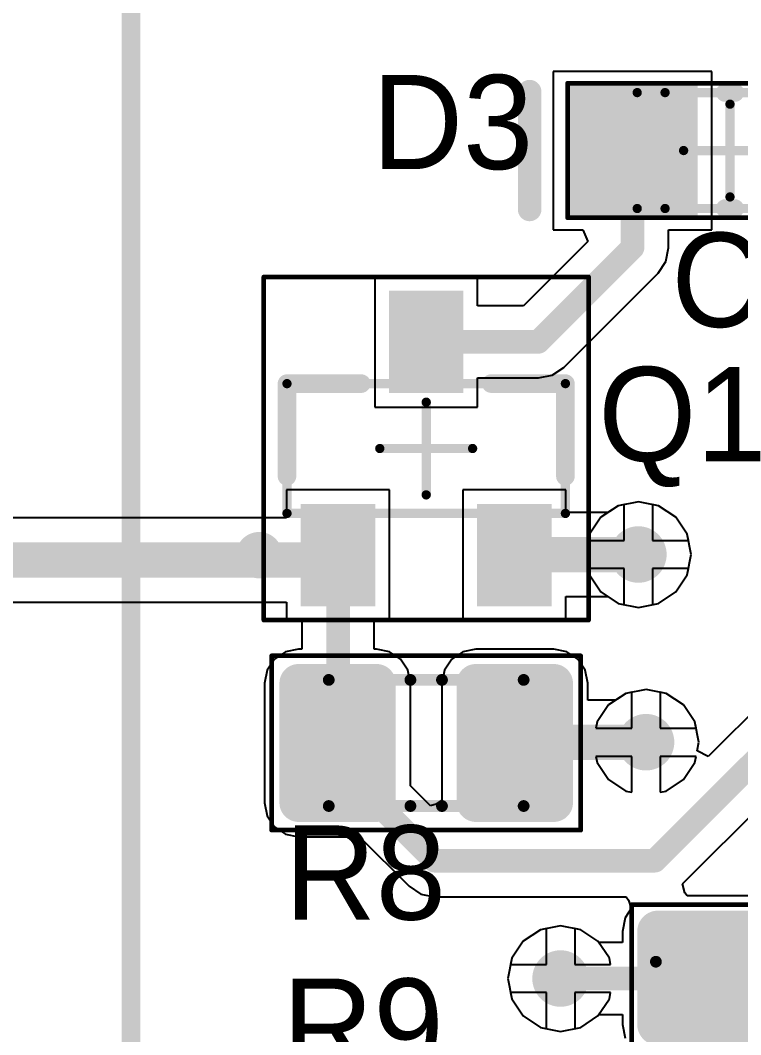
# Model space of a CAD drawing. Header units: millimetres. Extents: x 0 to 3.1, y 0 to 2.57.
# Drawn here: x 0.7738 to 1.0794, y 1.6485 to 2.0792 of the extents above; entities that cross this region are included whole.
import ezdxf

# ---------------------------------------------------------------- set-up
doc = ezdxf.new("R2010")
doc.units = ezdxf.units.MM
doc.header["$MEASUREMENT"] = 0
for name, color, linetype in [('BottomLayer', 5, 'Continuous'), ('Mechanical13', 56, 'Continuous'), ('Mechanical15', 56, 'Continuous'), ('Mechanical4', 56, 'Continuous'), ('MultiLayer', 9, 'Continuous'), ('TopLayer', 1, 'Continuous'), ('TopOverlay', 2, 'Continuous'), ('TopPaste', 8, 'Continuous'), ('TopSolder', 216, 'Continuous'), ('ViaHoleLayer', 16, 'Continuous')]:
    doc.layers.add(name, color=color, linetype=linetype)

# ---------------------------------------------------------------- blocks, each defined once
blk = doc.blocks.new('RESC2012X60N_9')
at = {"layer": 'Mechanical15', "const_width": 0.00197}
for points in [[(0.06555, 0.03701), (-0.06555, 0.03701)], [(-0.06555, 0.03701), (-0.06555, -0.03701)], [(0.06555, 0.03701), (0.06555, -0.03701)], [(0.06555, -0.03701), (-0.06555, -0.03701)]]:
    blk.add_lwpolyline(points, dxfattribs=at)
at = {"layer": 'Mechanical15', "const_width": 0.000984}
for points in [[(-0.06604, 0.03701, 1), (-0.06506, 0.03701, 1)], [(-0.06604, 0.03701, 1), (-0.06506, 0.03701, 1)], [(0.06506, 0.03701, 1), (0.06604, 0.03701, 1)], [(0.06506, 0.03701, 1), (0.06604, 0.03701, 1)], [(-0.06604, -0.03701, 1), (-0.06506, -0.03701, 1)], [(-0.06604, -0.03701, 1), (-0.06506, -0.03701, 1)], [(0.06506, -0.03701, 1), (0.06604, -0.03701, 1)], [(0.06506, -0.03701, 1), (0.06604, -0.03701, 1)]]:
    blk.add_lwpolyline(points, format="xyb", close=True, dxfattribs=at)
at = {"layer": 'Mechanical4', "const_width": 0.005}
for points in [[(0.04134, 0.02677), (-0.04134, 0.02677)], [(-0.04134, 0.02677), (-0.04134, -0.02677)], [(0.04134, 0.02677), (-0.04134, 0.02677)], [(-0.04134, 0.02677), (-0.04134, -0.02677)], [(0.04134, 0.02677), (0.04134, -0.02677)], [(0.04134, 0.02677), (0.04134, -0.02677)], [(0.04134, -0.02677), (-0.04134, -0.02677)], [(0.04134, -0.02677), (-0.04134, -0.02677)]]:
    blk.add_lwpolyline(points, dxfattribs=at)
at = {"layer": 'Mechanical4', "const_width": 0.0025}
for points in [[(-0.04259, 0.02677, 1), (-0.04009, 0.02677, 1)], [(-0.04259, 0.02677, 1), (-0.04009, 0.02677, 1)], [(-0.04259, 0.02677, 1), (-0.04009, 0.02677, 1)], [(-0.04259, 0.02677, 1), (-0.04009, 0.02677, 1)], [(0.04009, 0.02677, 1), (0.04259, 0.02677, 1)], [(0.04009, 0.02677, 1), (0.04259, 0.02677, 1)], [(0.04009, 0.02677, 1), (0.04259, 0.02677, 1)], [(0.04009, 0.02677, 1), (0.04259, 0.02677, 1)], [(-0.04259, -0.02677, 1), (-0.04009, -0.02677, 1)], [(-0.04259, -0.02677, 1), (-0.04009, -0.02677, 1)], [(-0.04259, -0.02677, 1), (-0.04009, -0.02677, 1)], [(-0.04259, -0.02677, 1), (-0.04009, -0.02677, 1)], [(0.04009, -0.02677, 1), (0.04259, -0.02677, 1)], [(0.04009, -0.02677, 1), (0.04259, -0.02677, 1)], [(0.04009, -0.02677, 1), (0.04259, -0.02677, 1)], [(0.04009, -0.02677, 1), (0.04259, -0.02677, 1)]]:
    blk.add_lwpolyline(points, format="xyb", close=True, dxfattribs=at)
at = {"layer": 'TopLayer', "const_width": 0.00413}
for points in [[(-0.0562, 0.02539, 1), (-0.05207, 0.02539, 1)], [(-0.02313, 0.02539, 1), (-0.019, 0.02539, 1)], [(0.019, 0.02539, 1), (0.02313, 0.02539, 1)], [(0.05207, 0.02539, 1), (0.0562, 0.02539, 1)], [(-0.0562, -0.02539, 1), (-0.05207, -0.02539, 1)], [(-0.02313, -0.02539, 1), (-0.019, -0.02539, 1)], [(0.019, -0.02539, 1), (0.02313, -0.02539, 1)], [(0.05207, -0.02539, 1), (0.0562, -0.02539, 1)]]:
    blk.add_lwpolyline(points, format="xyb", close=True, dxfattribs=at)
at = {"layer": 'TopLayer'}
for points in [[(-0.05413, -0.02953), (-0.02106, -0.02953), (-0.05413, 0.02953), (-0.02106, 0.02953)], [(0.02106, -0.02953), (0.05413, -0.02953), (0.02106, 0.02953), (0.05413, 0.02953)], [(-0.05827, -0.02539), (-0.01693, -0.02539), (-0.05827, 0.02539), (-0.01693, 0.02539)], [(0.01693, -0.02539), (0.05827, -0.02539), (0.01693, 0.02539), (0.05827, 0.02539)]]:
    blk.add_solid(points, dxfattribs=at)
at = {"layer": 'TopOverlay', "const_width": 0.005}
for points in [[(0.00669, 0.02677), (-0.00669, 0.02677)], [(0.00669, -0.02677), (-0.00669, -0.02677)]]:
    blk.add_lwpolyline(points, dxfattribs=at)
at = {"layer": 'TopOverlay', "const_width": 0.0025}
for points in [[(-0.00794, 0.02677, 1), (-0.00544, 0.02677, 1)], [(0.00544, 0.02677, 1), (0.00794, 0.02677, 1)], [(-0.00794, -0.02677, 1), (-0.00544, -0.02677, 1)], [(0.00544, -0.02677, 1), (0.00794, -0.02677, 1)]]:
    blk.add_lwpolyline(points, format="xyb", close=True, dxfattribs=at)
at = {"layer": 'TopPaste', "const_width": 0.00413}
for points in [[(-0.0562, 0.02539, 1), (-0.05207, 0.02539, 1)], [(-0.02313, 0.02539, 1), (-0.019, 0.02539, 1)], [(0.019, 0.02539, 1), (0.02313, 0.02539, 1)], [(0.05207, 0.02539, 1), (0.0562, 0.02539, 1)], [(-0.0562, -0.02539, 1), (-0.05207, -0.02539, 1)], [(-0.02313, -0.02539, 1), (-0.019, -0.02539, 1)], [(0.019, -0.02539, 1), (0.02313, -0.02539, 1)], [(0.05207, -0.02539, 1), (0.0562, -0.02539, 1)]]:
    blk.add_lwpolyline(points, format="xyb", close=True, dxfattribs=at)
at = {"layer": 'TopPaste'}
for points in [[(-0.05413, -0.02953), (-0.02106, -0.02953), (-0.05413, 0.02953), (-0.02106, 0.02953)], [(0.02106, -0.02953), (0.05413, -0.02953), (0.02106, 0.02953), (0.05413, 0.02953)], [(-0.05827, -0.02539), (-0.01693, -0.02539), (-0.05827, 0.02539), (-0.01693, 0.02539)], [(0.01693, -0.02539), (0.05827, -0.02539), (0.01693, 0.02539), (0.05827, 0.02539)]]:
    blk.add_solid(points, dxfattribs=at)
at = {"layer": 'TopSolder', "const_width": 0.00813}
for points in [[(-0.0582, 0.02539, 1), (-0.05007, 0.02539, 1)], [(-0.02513, 0.02539, 1), (-0.017, 0.02539, 1)], [(0.017, 0.02539, 1), (0.02513, 0.02539, 1)], [(0.05007, 0.02539, 1), (0.0582, 0.02539, 1)], [(-0.0582, -0.02539, 1), (-0.05007, -0.02539, 1)], [(-0.02513, -0.02539, 1), (-0.017, -0.02539, 1)], [(0.017, -0.02539, 1), (0.02513, -0.02539, 1)], [(0.05007, -0.02539, 1), (0.0582, -0.02539, 1)]]:
    blk.add_lwpolyline(points, format="xyb", close=True, dxfattribs=at)
at = {"layer": 'TopSolder'}
for points in [[(-0.05413, -0.03353), (-0.02106, -0.03353), (-0.05413, 0.03353), (-0.02106, 0.03353)], [(0.02106, -0.03353), (0.05413, -0.03353), (0.02106, 0.03353), (0.05413, 0.03353)], [(-0.06227, -0.02539), (-0.01293, -0.02539), (-0.06227, 0.02539), (-0.01293, 0.02539)], [(0.01293, -0.02539), (0.06227, -0.02539), (0.01293, 0.02539), (0.06227, 0.02539)]]:
    blk.add_solid(points, dxfattribs=at)
blk = doc.blocks.new('SOT23_3_32')
at = {"layer": 'Mechanical13', "const_width": 0.00394}
for points in [[(-0.02756, 0.05906), (-0.02756, -0.05906)], [(-0.02756, 0.05906), (0.02756, 0.05906)], [(0.02756, 0.05906), (0.02756, -0.05906)], [(-0.02756, -0.05906), (0.02756, -0.05906)]]:
    blk.add_lwpolyline(points, dxfattribs=at)
at = {"layer": 'Mechanical13', "const_width": 0.00197}
for points in [[(-0.02854, 0.05906, 1), (-0.02657, 0.05906, 1)], [(-0.02854, 0.05906, 1), (-0.02657, 0.05906, 1)], [(0.02657, 0.05906, 1), (0.02854, 0.05906, 1)], [(0.02657, 0.05906, 1), (0.02854, 0.05906, 1)], [(-0.02854, -0.05906, 1), (-0.02657, -0.05906, 1)], [(-0.02854, -0.05906, 1), (-0.02657, -0.05906, 1)], [(0.02657, -0.05906, 1), (0.02854, -0.05906, 1)], [(0.02657, -0.05906, 1), (0.02854, -0.05906, 1)]]:
    blk.add_lwpolyline(points, format="xyb", close=True, dxfattribs=at)
at = {"layer": 'Mechanical15'}
for points, const_width in [([(-0.07283, 0.0689), (-0.07283, -0.0689)], 0.00197), ([(-0.07283, 0.0689), (0.07283, 0.0689)], 0.00197), ([(0.07283, 0.0689), (0.07283, -0.0689)], 0.00197), ([(0, 0.01969), (0, -0.01969)], 0.00394), ([(-0.01969, 0), (0.01969, 0)], 0.00394), ([(-0.07283, -0.0689), (0.07283, -0.0689)], 0.00197)]:
    blk.add_lwpolyline(points, dxfattribs=dict(at, const_width=const_width))
for points, const_width in [([(-0.07333, 0.0689, 1), (-0.07234, 0.0689, 1)], 0.000984), ([(-0.07333, 0.0689, 1), (-0.07234, 0.0689, 1)], 0.000984), ([(0.07234, 0.0689, 1), (0.07333, 0.0689, 1)], 0.000984), ([(0.07234, 0.0689, 1), (0.07333, 0.0689, 1)], 0.000984), ([(-0.00098, 0.01969, 1), (0.00098, 0.01969, 1)], 0.00197), ([(-0.02067, 0, 1), (-0.0187, 0, 1)], 0.00197), ([(0.0187, 0, 1), (0.02067, 0, 1)], 0.00197), ([(-0.00098, -0.01969, 1), (0.00098, -0.01969, 1)], 0.00197), ([(-0.07333, -0.0689, 1), (-0.07234, -0.0689, 1)], 0.000984), ([(-0.07333, -0.0689, 1), (-0.07234, -0.0689, 1)], 0.000984), ([(0.07234, -0.0689, 1), (0.07333, -0.0689, 1)], 0.000984), ([(0.07234, -0.0689, 1), (0.07333, -0.0689, 1)], 0.000984)]:
    blk.add_lwpolyline(points, format="xyb", close=True, dxfattribs=dict(at, const_width=const_width))
at = {"layer": 'TopLayer'}
for points in [[(-0.02756, 0.02559), (-0.02756, 0.04921), (-0.06299, 0.02559), (-0.06299, 0.04921)], [(0.06299, -0.01181), (0.06299, 0.01181), (0.02756, -0.01181), (0.02756, 0.01181)], [(-0.02756, -0.04921), (-0.02756, -0.02559), (-0.06299, -0.04921), (-0.06299, -0.02559)]]:
    blk.add_solid(points, dxfattribs=at)
at = {"layer": 'TopOverlay'}
for points, const_width in [([(-0.04035, 0.07087, 1), (-0.0502, 0.07087, 1)], 0.00984), ([(-0.05266, 0.07087, 1), (-0.04774, 0.07087, 1)], 0.00492), ([(-0.04281, 0.07087, 1), (-0.03789, 0.07087, 1)], 0.00492), ([(-0.01378, 0.05906, 1), (-0.00984, 0.05906, 1)], 0.00394), ([(0.02559, 0.05906, 1), (0.02953, 0.05906, 1)], 0.00394), ([(0.02559, 0.05906, 1), (0.02953, 0.05906, 1)], 0.00394), ([(0.02559, 0.02756, 1), (0.02953, 0.02756, 1)], 0.00394), ([(0.02559, -0.02756, 1), (0.02953, -0.02756, 1)], 0.00394), ([(-0.01378, -0.05906, 1), (-0.00984, -0.05906, 1)], 0.00394), ([(0.02559, -0.05906, 1), (0.02953, -0.05906, 1)], 0.00394), ([(0.02559, -0.05906, 1), (0.02953, -0.05906, 1)], 0.00394)]:
    blk.add_lwpolyline(points, format="xyb", close=True, dxfattribs=dict(at, const_width=const_width))
at = {"layer": 'TopOverlay', "const_width": 0.00787}
for points in [[(-0.01181, 0.05906), (0.02756, 0.05906)], [(0.02756, 0.05906), (0.02756, 0.02756)], [(0.02756, -0.02756), (0.02756, -0.05906)], [(-0.01181, -0.05906), (0.02756, -0.05906)]]:
    blk.add_lwpolyline(points, dxfattribs=at)
at = {"layer": 'TopPaste'}
for points in [[(-0.02756, 0.02559), (-0.02756, 0.04921), (-0.06299, 0.02559), (-0.06299, 0.04921)], [(0.06299, -0.01181), (0.06299, 0.01181), (0.02756, -0.01181), (0.02756, 0.01181)], [(-0.02756, -0.04921), (-0.02756, -0.02559), (-0.06299, -0.04921), (-0.06299, -0.02559)]]:
    blk.add_solid(points, dxfattribs=at)
at = {"layer": 'TopSolder'}
for points in [[(-0.02356, 0.02159), (-0.02356, 0.05321), (-0.06699, 0.02159), (-0.06699, 0.05321)], [(0.06699, -0.01581), (0.06699, 0.01581), (0.02356, -0.01581), (0.02356, 0.01581)], [(-0.02356, -0.05321), (-0.02356, -0.02159), (-0.06699, -0.05321), (-0.06699, -0.02159)]]:
    blk.add_solid(points, dxfattribs=at)
blk = doc.blocks.new('OSTYK51106030_33')
at = {"layer": 'TopOverlay', "const_width": 0.00787}
blk.add_lwpolyline([(1.8878, 0.3248), (-0.4311, 0.3248)], dxfattribs=at)
blk = doc.blocks.new('LED_0805_LINE_41')
at = {"layer": 'Mechanical13', "const_width": 0.00394}
for points in [[(0.03937, 0.02461), (-0.03937, 0.02461)], [(-0.03937, 0.02461), (-0.03937, -0.0246)], [(-0.02756, 0.02461), (-0.02756, -0.02461)], [(0.02756, 0.02461), (0.02756, -0.02461)], [(0.03937, 0.02461), (0.03937, -0.0246)], [(0.03937, -0.0246), (-0.03937, -0.0246)]]:
    blk.add_lwpolyline(points, dxfattribs=at)
at = {"layer": 'Mechanical13', "const_width": 0.00197}
for points in [[(-0.04035, 0.02461, 1), (-0.03839, 0.02461, 1)], [(-0.04035, 0.02461, 1), (-0.03839, 0.02461, 1)], [(-0.02854, 0.02461, 1), (-0.02657, 0.02461, 1)], [(0.02657, 0.02461, 1), (0.02854, 0.02461, 1)], [(0.03839, 0.02461, 1), (0.04035, 0.02461, 1)], [(0.03839, 0.02461, 1), (0.04035, 0.02461, 1)], [(-0.04035, -0.0246, 1), (-0.03839, -0.0246, 1)], [(-0.04035, -0.0246, 1), (-0.03839, -0.0246, 1)], [(-0.02854, -0.02461, 1), (-0.02657, -0.02461, 1)], [(0.02657, -0.02461, 1), (0.02854, -0.02461, 1)], [(0.03839, -0.0246, 1), (0.04035, -0.0246, 1)], [(0.03839, -0.0246, 1), (0.04035, -0.0246, 1)]]:
    blk.add_lwpolyline(points, format="xyb", close=True, dxfattribs=at)
at = {"layer": 'Mechanical15'}
for points, const_width in [([(0.0689, 0.02854), (-0.0689, 0.02854)], 0.00197), ([(-0.0689, 0.02854), (-0.0689, -0.02854)], 0.00197), ([(0.0689, 0.02854), (0.0689, -0.02854)], 0.00197), ([(0, 0.01969), (0, -0.01969)], 0.00394), ([(0.01969, 0), (-0.01969, 0)], 0.00394), ([(0.0689, -0.02854), (-0.0689, -0.02854)], 0.00197)]:
    blk.add_lwpolyline(points, dxfattribs=dict(at, const_width=const_width))
for points, const_width in [([(-0.06939, 0.02854, 1), (-0.06841, 0.02854, 1)], 0.000984), ([(-0.06939, 0.02854, 1), (-0.06841, 0.02854, 1)], 0.000984), ([(0.06841, 0.02854, 1), (0.06939, 0.02854, 1)], 0.000984), ([(0.06841, 0.02854, 1), (0.06939, 0.02854, 1)], 0.000984), ([(-0.00098, 0.01969, 1), (0.00098, 0.01969, 1)], 0.00197), ([(-0.02067, 0, 1), (-0.0187, 0, 1)], 0.00197), ([(0.0187, 0, 1), (0.02067, 0, 1)], 0.00197), ([(-0.00098, -0.01969, 1), (0.00098, -0.01969, 1)], 0.00197), ([(-0.06939, -0.02854, 1), (-0.06841, -0.02854, 1)], 0.000984), ([(-0.06939, -0.02854, 1), (-0.06841, -0.02854, 1)], 0.000984), ([(0.06841, -0.02854, 1), (0.06939, -0.02854, 1)], 0.000984), ([(0.06841, -0.02854, 1), (0.06939, -0.02854, 1)], 0.000984)]:
    blk.add_lwpolyline(points, format="xyb", close=True, dxfattribs=dict(at, const_width=const_width))
at = {"layer": 'TopLayer'}
for points in [[(-0.06496, -0.02362), (-0.01772, -0.02362), (-0.06496, 0.02362), (-0.01772, 0.02362)], [(0.06496, 0.02362), (0.01772, 0.02362), (0.06496, -0.02362), (0.01772, -0.02362)]]:
    blk.add_solid(points, dxfattribs=at)
at = {"layer": 'TopOverlay'}
for points, const_width in [([(0.00201, 0.02461), (-0.00201, 0.02461)], 0.00787), ([(0.085, 0.025), (0.085, -0.025)], 0.01), ([(0.00201, -0.02461), (-0.00201, -0.02461)], 0.00787)]:
    blk.add_lwpolyline(points, dxfattribs=dict(at, const_width=const_width))
for points, const_width in [([(-0.00398, 0.02461, 1), (-0.00004, 0.02461, 1)], 0.00394), ([(0.00004, 0.02461, 1), (0.00398, 0.02461, 1)], 0.00394), ([(0.0825, 0.025, 1), (0.0875, 0.025, 1)], 0.005), ([(-0.00398, -0.02461, 1), (-0.00004, -0.02461, 1)], 0.00394), ([(0.00004, -0.02461, 1), (0.00398, -0.02461, 1)], 0.00394), ([(0.0825, -0.025, 1), (0.0875, -0.025, 1)], 0.005)]:
    blk.add_lwpolyline(points, format="xyb", close=True, dxfattribs=dict(at, const_width=const_width))
at = {"layer": 'TopPaste'}
for points in [[(-0.06496, -0.02362), (-0.01772, -0.02362), (-0.06496, 0.02362), (-0.01772, 0.02362)], [(0.06496, 0.02362), (0.01772, 0.02362), (0.06496, -0.02362), (0.01772, -0.02362)]]:
    blk.add_solid(points, dxfattribs=at)
at = {"layer": 'TopSolder'}
for points in [[(-0.06896, -0.02762), (-0.01372, -0.02762), (-0.06896, 0.02762), (-0.01372, 0.02762)], [(0.06896, 0.02762), (0.01372, 0.02762), (0.06896, -0.02762), (0.01372, -0.02762)]]:
    blk.add_solid(points, dxfattribs=at)
blk = doc.blocks.new('CAPC2012X140N_49')
at = {"layer": 'Mechanical15', "const_width": 0.00197}
for points in [[(0.06634, 0.0378), (-0.06634, 0.0378)], [(-0.06634, -0.0378), (-0.06634, 0.0378)], [(0.06634, -0.0378), (0.06634, 0.0378)], [(0.06634, -0.0378), (-0.06634, -0.0378)]]:
    blk.add_lwpolyline(points, dxfattribs=at)
at = {"layer": 'Mechanical15', "const_width": 0.000984}
for points in [[(-0.06683, 0.0378, 1), (-0.06585, 0.0378, 1)], [(-0.06683, 0.0378, 1), (-0.06585, 0.0378, 1)], [(0.06585, 0.0378, 1), (0.06683, 0.0378, 1)], [(0.06585, 0.0378, 1), (0.06683, 0.0378, 1)], [(-0.06683, -0.0378, 1), (-0.06585, -0.0378, 1)], [(-0.06683, -0.0378, 1), (-0.06585, -0.0378, 1)], [(0.06585, -0.0378, 1), (0.06683, -0.0378, 1)], [(0.06585, -0.0378, 1), (0.06683, -0.0378, 1)]]:
    blk.add_lwpolyline(points, format="xyb", close=True, dxfattribs=at)
at = {"layer": 'Mechanical4', "const_width": 0.005}
for points in [[(0.04213, 0.02756), (-0.04213, 0.02756)], [(-0.04213, -0.02756), (-0.04213, 0.02756)], [(0.04213, 0.02756), (-0.04213, 0.02756)], [(-0.04213, -0.02756), (-0.04213, 0.02756)], [(0.04213, -0.02756), (0.04213, 0.02756)], [(0.04213, -0.02756), (0.04213, 0.02756)], [(0.04213, -0.02756), (-0.04213, -0.02756)], [(0.04213, -0.02756), (-0.04213, -0.02756)]]:
    blk.add_lwpolyline(points, dxfattribs=at)
at = {"layer": 'Mechanical4', "const_width": 0.0025}
for points in [[(-0.04338, 0.02756, 1), (-0.04088, 0.02756, 1)], [(-0.04338, 0.02756, 1), (-0.04088, 0.02756, 1)], [(-0.04338, 0.02756, 1), (-0.04088, 0.02756, 1)], [(-0.04338, 0.02756, 1), (-0.04088, 0.02756, 1)], [(0.04088, 0.02756, 1), (0.04338, 0.02756, 1)], [(0.04088, 0.02756, 1), (0.04338, 0.02756, 1)], [(0.04088, 0.02756, 1), (0.04338, 0.02756, 1)], [(0.04088, 0.02756, 1), (0.04338, 0.02756, 1)], [(-0.04338, -0.02756, 1), (-0.04088, -0.02756, 1)], [(-0.04338, -0.02756, 1), (-0.04088, -0.02756, 1)], [(-0.04338, -0.02756, 1), (-0.04088, -0.02756, 1)], [(-0.04338, -0.02756, 1), (-0.04088, -0.02756, 1)], [(0.04088, -0.02756, 1), (0.04338, -0.02756, 1)], [(0.04088, -0.02756, 1), (0.04338, -0.02756, 1)], [(0.04088, -0.02756, 1), (0.04338, -0.02756, 1)], [(0.04088, -0.02756, 1), (0.04338, -0.02756, 1)]]:
    blk.add_lwpolyline(points, format="xyb", close=True, dxfattribs=at)
at = {"layer": 'TopLayer', "const_width": 0.00492}
for points in [[(-0.05738, 0.02657, 1), (-0.05246, 0.02657, 1)], [(-0.01801, 0.02657, 1), (-0.01309, 0.02657, 1)], [(0.01309, 0.02657, 1), (0.01801, 0.02657, 1)], [(0.05246, 0.02657, 1), (0.05738, 0.02657, 1)], [(-0.05738, -0.02657, 1), (-0.05246, -0.02657, 1)], [(-0.01801, -0.02657, 1), (-0.01309, -0.02657, 1)], [(0.01309, -0.02657, 1), (0.01801, -0.02657, 1)], [(0.05246, -0.02657, 1), (0.05738, -0.02657, 1)]]:
    blk.add_lwpolyline(points, format="xyb", close=True, dxfattribs=at)
at = {"layer": 'TopLayer'}
for points in [[(-0.05492, -0.0315), (-0.01555, -0.0315), (-0.05492, 0.0315), (-0.01555, 0.0315)], [(0.01555, -0.0315), (0.05492, -0.0315), (0.01555, 0.0315), (0.05492, 0.0315)], [(-0.05984, -0.02657), (-0.01063, -0.02657), (-0.05984, 0.02657), (-0.01063, 0.02657)], [(0.01063, -0.02657), (0.05984, -0.02657), (0.01063, 0.02657), (0.05984, 0.02657)]]:
    blk.add_solid(points, dxfattribs=at)
at = {"layer": 'TopPaste', "const_width": 0.00492}
for points in [[(-0.05738, 0.02657, 1), (-0.05246, 0.02657, 1)], [(-0.01801, 0.02657, 1), (-0.01309, 0.02657, 1)], [(0.01309, 0.02657, 1), (0.01801, 0.02657, 1)], [(0.05246, 0.02657, 1), (0.05738, 0.02657, 1)], [(-0.05738, -0.02657, 1), (-0.05246, -0.02657, 1)], [(-0.01801, -0.02657, 1), (-0.01309, -0.02657, 1)], [(0.01309, -0.02657, 1), (0.01801, -0.02657, 1)], [(0.05246, -0.02657, 1), (0.05738, -0.02657, 1)]]:
    blk.add_lwpolyline(points, format="xyb", close=True, dxfattribs=at)
at = {"layer": 'TopPaste'}
for points in [[(-0.05492, -0.0315), (-0.01555, -0.0315), (-0.05492, 0.0315), (-0.01555, 0.0315)], [(0.01555, -0.0315), (0.05492, -0.0315), (0.01555, 0.0315), (0.05492, 0.0315)], [(-0.05984, -0.02657), (-0.01063, -0.02657), (-0.05984, 0.02657), (-0.01063, 0.02657)], [(0.01063, -0.02657), (0.05984, -0.02657), (0.01063, 0.02657), (0.05984, 0.02657)]]:
    blk.add_solid(points, dxfattribs=at)
at = {"layer": 'TopSolder', "const_width": 0.00892}
for points in [[(-0.05938, 0.02657, 1), (-0.05046, 0.02657, 1)], [(-0.02001, 0.02657, 1), (-0.01109, 0.02657, 1)], [(0.01109, 0.02657, 1), (0.02001, 0.02657, 1)], [(0.05046, 0.02657, 1), (0.05938, 0.02657, 1)], [(-0.05938, -0.02657, 1), (-0.05046, -0.02657, 1)], [(-0.02001, -0.02657, 1), (-0.01109, -0.02657, 1)], [(0.01109, -0.02657, 1), (0.02001, -0.02657, 1)], [(0.05046, -0.02657, 1), (0.05938, -0.02657, 1)]]:
    blk.add_lwpolyline(points, format="xyb", close=True, dxfattribs=at)
at = {"layer": 'TopSolder'}
for points in [[(-0.05492, -0.0355), (-0.01555, -0.0355), (-0.05492, 0.0355), (-0.01555, 0.0355)], [(0.01555, -0.0355), (0.05492, -0.0355), (0.01555, 0.0355), (0.05492, 0.0355)], [(-0.06384, -0.02657), (-0.00663, -0.02657), (-0.06384, 0.02657), (-0.00663, 0.02657)], [(0.00663, -0.02657), (0.06384, -0.02657), (0.00663, 0.02657), (0.06384, 0.02657)]]:
    blk.add_solid(points, dxfattribs=at)

msp = doc.modelspace()

# ---------------------------------------------------------------- linework, layer by layer
at = {"layer": 'BottomLayer'}
for p, q in [((1.03, 1.87362), (1.02742, 1.87311)), ((1.03, 1.85839), (1.03, 1.87362)), ((1.04458, 1.87311), (1.042, 1.87362)), ((1.042, 1.87362), (1.042, 1.85839)), ((1.02742, 1.87311), (1.02014, 1.86825)), ((1.05186, 1.86825), (1.04458, 1.87311)), ((1.02014, 1.86825), (1.01528, 1.86097)), ((1.05672, 1.86097), (1.05186, 1.86825)), ((1.01528, 1.86097), (1.01476, 1.85839)), ((1.05724, 1.85839), (1.05672, 1.86097)), ((1.01476, 1.85839), (1.03, 1.85839)), ((1.042, 1.85839), (1.05724, 1.85839)), ((1.03, 1.84639), (1.01476, 1.84639)), ((1.01476, 1.84639), (1.01528, 1.8438)), ((1.01528, 1.8438), (1.02014, 1.83652)), ((1.03, 1.83115), (1.03, 1.84639)), ((1.05724, 1.84639), (1.042, 1.84639)), ((1.042, 1.84639), (1.042, 1.83115)), ((1.05186, 1.83652), (1.05672, 1.8438)), ((1.05672, 1.8438), (1.05724, 1.84639)), ((1.02014, 1.83652), (1.02742, 1.83166)), ((1.04458, 1.83166), (1.05186, 1.83652)), ((1.02742, 1.83166), (1.03, 1.83115)), ((1.042, 1.83115), (1.04458, 1.83166)), ((1.03067, 1.79343), (1.02339, 1.78857)), ((1.03325, 1.79394), (1.03067, 1.79343)), ((1.03325, 1.77871), (1.03325, 1.79394)), ((1.04784, 1.79343), (1.04525, 1.79394)), ((1.04525, 1.79394), (1.04525, 1.77871)), ((1.05511, 1.78857), (1.04784, 1.79343)), ((1.02339, 1.78857), (1.01853, 1.78129)), ((1.05998, 1.78129), (1.05511, 1.78857)), ((1.01853, 1.78129), (1.01801, 1.77871)), ((1.01801, 1.77871), (1.03325, 1.77871)), ((1.04525, 1.77871), (1.06049, 1.77871)), ((1.06049, 1.77871), (1.05998, 1.78129)), ((1.03325, 1.76671), (1.01801, 1.76671)), ((1.01801, 1.76671), (1.01853, 1.76412)), ((1.03325, 1.75147), (1.03325, 1.76671)), ((1.06049, 1.76671), (1.04525, 1.76671)), ((1.04525, 1.76671), (1.04525, 1.75147)), ((1.05998, 1.76412), (1.06049, 1.76671)), ((1.01853, 1.76412), (1.02339, 1.75685)), ((1.05511, 1.75685), (1.05998, 1.76412)), ((1.02339, 1.75685), (1.03067, 1.75198)), ((1.04784, 1.75198), (1.05511, 1.75685)), ((1.03067, 1.75198), (1.03325, 1.75147)), ((1.04525, 1.75147), (1.04784, 1.75198)), ((0.99442, 1.69311), (0.98714, 1.68825)), ((0.997, 1.69362), (0.99442, 1.69311)), ((0.997, 1.67839), (0.997, 1.69362)), ((1.01158, 1.69311), (1.009, 1.69362)), ((1.009, 1.69362), (1.009, 1.67839)), ((1.01886, 1.68825), (1.01158, 1.69311)), ((0.98714, 1.68825), (0.98228, 1.68097)), ((1.02372, 1.68097), (1.01886, 1.68825)), ((0.98228, 1.68097), (0.98176, 1.67839)), ((1.02424, 1.67839), (1.02372, 1.68097)), ((0.98176, 1.67839), (0.997, 1.67839)), ((1.009, 1.67839), (1.02424, 1.67839)), ((0.997, 1.66639), (0.98176, 1.66639)), ((0.98176, 1.66639), (0.98228, 1.6638)), ((0.98228, 1.6638), (0.98714, 1.65652)), ((0.997, 1.65115), (0.997, 1.66639)), ((1.02424, 1.66639), (1.009, 1.66639)), ((1.009, 1.66639), (1.009, 1.65115)), ((1.01886, 1.65652), (1.02372, 1.6638)), ((1.02372, 1.6638), (1.02424, 1.66639)), ((0.98714, 1.65652), (0.99442, 1.65166)), ((1.01158, 1.65166), (1.01886, 1.65652)), ((0.99442, 1.65166), (0.997, 1.65115)), ((1.009, 1.65115), (1.01158, 1.65166))]:
    msp.add_line(p, q, dxfattribs=at)
at = {"layer": 'BottomLayer', "const_width": 0.012}
for points in [[(1.03, 1.85239, 1), (1.042, 1.85239, 1)], [(1.03325, 1.77271, 1), (1.04525, 1.77271, 1)], [(0.997, 1.67239, 1), (1.009, 1.67239, 1)]]:
    msp.add_lwpolyline(points, format="xyb", close=True, dxfattribs=at)
at = {"layer": 'MultiLayer', "const_width": 0.012}
for points in [[(1.03, 1.85239, 1), (1.042, 1.85239, 1)], [(1.03325, 1.77271, 1), (1.04525, 1.77271, 1)], [(0.997, 1.67239, 1), (1.009, 1.67239, 1)]]:
    msp.add_lwpolyline(points, format="xyb", close=True, dxfattribs=at)
at = {"layer": 'TopLayer'}
for p, q in [((1.06717, 2.05751), (0.99992, 2.05751)), ((0.99992, 2.05751), (0.99992, 1.99026)), ((1.06717, 1.99026), (1.06717, 2.05751)), ((0.99992, 1.99026), (1.01247, 1.99026)), ((1.01247, 1.99026), (1.01454, 1.98526)), ((1.04884, 1.98264), (1.04884, 1.99026)), ((1.04884, 1.99026), (1.06717, 1.99026)), ((1.01454, 1.98526), (0.98723, 1.95796)), ((1.04767, 1.97678), (1.04884, 1.98264)), ((1.04436, 1.97182), (1.04767, 1.97678)), ((0.96781, 1.97038), (0.92419, 1.97038)), ((0.92419, 1.97038), (0.92419, 1.91494)), ((0.96781, 1.95796), (0.96781, 1.97038)), ((1.00438, 1.93185), (1.04436, 1.97182)), ((0.98723, 1.95796), (0.96781, 1.95796)), ((0.99942, 1.92853), (1.00438, 1.93185)), ((0.96781, 1.91494), (0.96781, 1.92737)), ((0.96781, 1.92737), (0.99357, 1.92737)), ((0.99357, 1.92737), (0.99942, 1.92853)), ((0.92419, 1.91494), (0.96781, 1.91494)), ((0.93041, 1.87983), (0.88679, 1.87983)), ((0.88679, 1.87983), (0.88679, 1.86791)), ((0.93041, 1.82439), (0.93041, 1.87983)), ((1.00521, 1.87983), (0.96159, 1.87983)), ((0.96159, 1.87983), (0.96159, 1.82439)), ((1.00521, 1.87023), (1.00521, 1.87983)), ((1.036, 1.87482), (1.02742, 1.87311)), ((1.04458, 1.87311), (1.036, 1.87482)), ((1.0231, 1.87023), (1.00521, 1.87023)), ((1.02742, 1.87311), (1.0231, 1.87023)), ((1.05186, 1.86825), (1.04458, 1.87311)), ((0.88679, 1.86791), (0.60322, 1.86791)), ((1.05672, 1.86097), (1.05186, 1.86825)), ((1.05843, 1.85239), (1.05672, 1.86097)), ((1.05672, 1.8438), (1.05843, 1.85239)), ((1.05186, 1.83652), (1.05672, 1.8438)), ((1.04458, 1.83166), (1.05186, 1.83652)), ((0.60322, 1.83222), (0.88679, 1.83222)), ((0.88679, 1.83222), (0.88679, 1.82439)), ((1.00521, 1.82439), (1.00521, 1.83454)), ((1.00521, 1.83454), (1.0231, 1.83454)), ((1.0231, 1.83454), (1.02742, 1.83166)), ((1.02742, 1.83166), (1.036, 1.82995)), ((1.036, 1.82995), (1.04458, 1.83166)), ((0.88679, 1.82439), (0.8933, 1.82439)), ((0.8933, 1.82439), (0.8933, 1.81219)), ((0.92389, 1.81219), (0.92389, 1.82439)), ((0.92389, 1.82439), (0.93041, 1.82439)), ((0.96159, 1.82439), (1.00521, 1.82439)), ((1.11614, 1.81715), (1.06556, 1.76658)), ((0.88635, 1.81109), (0.88168, 1.80797)), ((0.89187, 1.81219), (0.88635, 1.81109)), ((0.8933, 1.81219), (0.89187, 1.81219)), ((0.92494, 1.81219), (0.92389, 1.81219)), ((0.93045, 1.81109), (0.92494, 1.81219)), ((0.93513, 1.80797), (0.93045, 1.81109)), ((0.96155, 1.81109), (0.95687, 1.80797)), ((0.96706, 1.81219), (0.96155, 1.81109)), ((1.00013, 1.81219), (0.96706, 1.81219)), ((1.00565, 1.81109), (1.00013, 1.81219)), ((1.01032, 1.80797), (1.00565, 1.81109)), ((0.88168, 1.80797), (0.87855, 1.80329)), ((0.93825, 1.80329), (0.93513, 1.80797)), ((0.95687, 1.80797), (0.95375, 1.80329)), ((1.01345, 1.80329), (1.01032, 1.80797)), ((0.87855, 1.80329), (0.87746, 1.79778)), ((0.93935, 1.79778), (0.93825, 1.80329)), ((0.95375, 1.80329), (0.95265, 1.79778)), ((1.01454, 1.79778), (1.01345, 1.80329)), ((0.87746, 1.79778), (0.87746, 1.74699)), ((0.93935, 1.75421), (0.93935, 1.79778)), ((0.95265, 1.79778), (0.95265, 1.74798)), ((1.01454, 1.79055), (1.01454, 1.79778)), ((1.03067, 1.79343), (1.02636, 1.79055)), ((1.03925, 1.79514), (1.03067, 1.79343)), ((1.04784, 1.79343), (1.03925, 1.79514)), ((1.05511, 1.78857), (1.04784, 1.79343)), ((1.02636, 1.79055), (1.01454, 1.79055)), ((1.05476, 1.71252), (1.13346, 1.79122)), ((1.05998, 1.78129), (1.05511, 1.78857)), ((1.06168, 1.77271), (1.05998, 1.78129)), ((1.06095, 1.76904), (1.06168, 1.77271)), ((1.06556, 1.76658), (1.06095, 1.76904)), ((0.9478, 1.74576), (0.93935, 1.75421)), ((0.87746, 1.74699), (0.87855, 1.74148)), ((0.95029, 1.74639), (0.9478, 1.74576)), ((0.95265, 1.74798), (0.95029, 1.74639)), ((0.87855, 1.74148), (0.88168, 1.7368)), ((0.88168, 1.7368), (0.88635, 1.73368)), ((0.88635, 1.73368), (0.89187, 1.73258)), ((0.89187, 1.73258), (0.91772, 1.73258)), ((0.91772, 1.73258), (0.93873, 1.71157)), ((0.93873, 1.71157), (0.94369, 1.70826)), ((1.05576, 1.7088), (1.05476, 1.71252)), ((0.94369, 1.70826), (0.94954, 1.70709)), ((0.94954, 1.70709), (1.0308, 1.70709)), ((1.0308, 1.70709), (1.03187, 1.70559)), ((1.03187, 1.70559), (1.03302, 1.70209)), ((1.05666, 1.70752), (1.05576, 1.7088)), ((1.09757, 1.70752), (1.05666, 1.70752)), ((1.03302, 1.70209), (1.03037, 1.69813)), ((1.03037, 1.69813), (1.02921, 1.69231)), ((0.99442, 1.69311), (0.98714, 1.68825)), ((1.003, 1.69482), (0.99442, 1.69311)), ((1.01158, 1.69311), (1.003, 1.69482)), ((1.01886, 1.68825), (1.01158, 1.69311)), ((0.98714, 1.68825), (0.98228, 1.68097)), ((1.01924, 1.68768), (1.01886, 1.68825)), ((1.02921, 1.69231), (1.02921, 1.68768)), ((1.02921, 1.68768), (1.01924, 1.68768)), ((0.98228, 1.68097), (0.98057, 1.67239)), ((0.98057, 1.67239), (0.98228, 1.6638)), ((0.98228, 1.6638), (0.98714, 1.65652)), ((0.98714, 1.65652), (0.99442, 1.65166)), ((1.01158, 1.65166), (1.01886, 1.65652)), ((1.01886, 1.65652), (1.01924, 1.65709)), ((1.01924, 1.65709), (1.02921, 1.65709)), ((1.02921, 1.65709), (1.02921, 1.65294)), ((0.99442, 1.65166), (1.003, 1.64995)), ((1.003, 1.64995), (1.01158, 1.65166)), ((1.02921, 1.65294), (1.03037, 1.64712))]:
    msp.add_line(p, q, dxfattribs=at)
for points, const_width in [([(1.03354, 1.98264), (1.03354, 2.02389)], 0.01), ([(0.99357, 1.94266), (1.03354, 1.98264)], 0.01), ([(0.94622, 1.94879), (0.95235, 1.94266)], 0.01), ([(0.946, 1.94266), (0.95235, 1.94266)], 0.01), ([(0.946, 1.9417), (0.946, 1.94266)], 0.01), ([(0.946, 1.9417), (0.95281, 1.93489)], 0.01), ([(0.95235, 1.94266), (0.99357, 1.94266)], 0.01), ([(0.496, 1.85006), (0.90655, 1.85006)], 0.015), ([(0.90655, 1.85006), (0.9086, 1.85211)], 0.01), ([(0.9086, 1.77258), (0.9086, 1.85211)], 0.01), ([(0.98368, 1.85239), (1.036, 1.85239)], 0.015), ([(0.9834, 1.85211), (0.98368, 1.85239)], 0.01), ([(1.043, 1.72239), (1.145, 1.82439)], 0.01), ([(0.9836, 1.77239), (0.98392, 1.77271)], 0.015), ([(0.98392, 1.77271), (1.03861, 1.77271)], 0.015), ([(1.03861, 1.77271), (1.03893, 1.77239)], 0.015), ([(0.9084, 1.77239), (0.9086, 1.77258)], 0.01), ([(0.9084, 1.76353), (0.9084, 1.77239)], 0.01), ([(1.03893, 1.77239), (1.03925, 1.77271)], 0.01), ([(0.9084, 1.76353), (0.94954, 1.72239)], 0.01), ([(0.94954, 1.72239), (1.043, 1.72239)], 0.01), ([(1.003, 1.67239), (1.07076, 1.67239)], 0.01), ([(1.07076, 1.67239), (1.071, 1.67262)], 0.01), ([(1.071, 1.67262), (1.07124, 1.67239)], 0.01), ([(1.07124, 1.67239), (1.17151, 1.67239)], 0.01)]:
    msp.add_lwpolyline(points, dxfattribs=dict(at, const_width=const_width))
for points, const_width in [([(1.03104, 2.02389, 1), (1.03604, 2.02389, 1)], 0.005), ([(1.03104, 1.98264, 1), (1.03604, 1.98264, 1)], 0.005), ([(1.03104, 1.98264, 1), (1.03604, 1.98264, 1)], 0.005), ([(0.94372, 1.94879, 1), (0.94872, 1.94879, 1)], 0.005), ([(0.9435, 1.94266, 1), (0.9485, 1.94266, 1)], 0.005), ([(0.9435, 1.94266, 1), (0.9485, 1.94266, 1)], 0.005), ([(0.9435, 1.9417, 1), (0.9485, 1.9417, 1)], 0.005), ([(0.9435, 1.9417, 1), (0.9485, 1.9417, 1)], 0.005), ([(0.94985, 1.94266, 1), (0.95485, 1.94266, 1)], 0.005), ([(0.94985, 1.94266, 1), (0.95485, 1.94266, 1)], 0.005), ([(0.94985, 1.94266, 1), (0.95485, 1.94266, 1)], 0.005), ([(0.99107, 1.94266, 1), (0.99607, 1.94266, 1)], 0.005), ([(0.99107, 1.94266, 1), (0.99607, 1.94266, 1)], 0.005), ([(0.95031, 1.93489, 1), (0.95531, 1.93489, 1)], 0.005), ([(1.03, 1.85239, 1), (1.042, 1.85239, 1)], 0.012), ([(0.9028, 1.85006, 1), (0.9103, 1.85006, 1)], 0.0075), ([(0.9061, 1.85211, 1), (0.9111, 1.85211, 1)], 0.005), ([(0.9061, 1.85211, 1), (0.9111, 1.85211, 1)], 0.005), ([(0.97993, 1.85239, 1), (0.98743, 1.85239, 1)], 0.0075), ([(0.9809, 1.85211, 1), (0.9859, 1.85211, 1)], 0.005), ([(0.98118, 1.85239, 1), (0.98618, 1.85239, 1)], 0.005), ([(1.03225, 1.85239, 1), (1.03975, 1.85239, 1)], 0.0075), ([(0.90405, 1.85006, 1), (0.90905, 1.85006, 1)], 0.005), ([(1.03325, 1.77271, 1), (1.04525, 1.77271, 1)], 0.012), ([(0.97985, 1.77239, 1), (0.98735, 1.77239, 1)], 0.0075), ([(0.98017, 1.77271, 1), (0.98767, 1.77271, 1)], 0.0075), ([(0.98017, 1.77271, 1), (0.98767, 1.77271, 1)], 0.0075), ([(1.03486, 1.77271, 1), (1.04236, 1.77271, 1)], 0.0075), ([(1.03486, 1.77271, 1), (1.04236, 1.77271, 1)], 0.0075), ([(1.03518, 1.77239, 1), (1.04268, 1.77239, 1)], 0.0075), ([(0.9059, 1.77239, 1), (0.9109, 1.77239, 1)], 0.005), ([(0.9059, 1.77239, 1), (0.9109, 1.77239, 1)], 0.005), ([(0.9061, 1.77258, 1), (0.9111, 1.77258, 1)], 0.005), ([(0.9061, 1.77258, 1), (0.9111, 1.77258, 1)], 0.005), ([(1.03643, 1.77239, 1), (1.04143, 1.77239, 1)], 0.005), ([(1.03675, 1.77271, 1), (1.04175, 1.77271, 1)], 0.005), ([(0.9059, 1.76353, 1), (0.9109, 1.76353, 1)], 0.005), ([(0.9059, 1.76353, 1), (0.9109, 1.76353, 1)], 0.005), ([(0.94704, 1.72239, 1), (0.95204, 1.72239, 1)], 0.005), ([(0.94704, 1.72239, 1), (0.95204, 1.72239, 1)], 0.005), ([(1.0405, 1.72239, 1), (1.0455, 1.72239, 1)], 0.005), ([(1.0405, 1.72239, 1), (1.0455, 1.72239, 1)], 0.005), ([(0.997, 1.67239, 1), (1.009, 1.67239, 1)], 0.012), ([(1.0005, 1.67239, 1), (1.0055, 1.67239, 1)], 0.005), ([(1.06826, 1.67239, 1), (1.07326, 1.67239, 1)], 0.005), ([(1.06826, 1.67239, 1), (1.07326, 1.67239, 1)], 0.005), ([(1.0685, 1.67262, 1), (1.0735, 1.67262, 1)], 0.005), ([(1.0685, 1.67262, 1), (1.0735, 1.67262, 1)], 0.005), ([(1.06874, 1.67239, 1), (1.07374, 1.67239, 1)], 0.005), ([(1.06874, 1.67239, 1), (1.07374, 1.67239, 1)], 0.005)]:
    msp.add_lwpolyline(points, format="xyb", close=True, dxfattribs=dict(at, const_width=const_width))
at = {"layer": 'ViaHoleLayer', "const_width": 0.006}
for points in [[(1.033, 1.85239, 1), (1.039, 1.85239, 1)], [(1.03625, 1.77271, 1), (1.04225, 1.77271, 1)], [(1, 1.67239, 1), (1.006, 1.67239, 1)]]:
    msp.add_lwpolyline(points, format="xyb", close=True, dxfattribs=at)

# ---------------------------------------------------------------- block references
for name, p, rotation in [('OSTYK51106030_33', (0.496, 2.01739), 270), ('LED_0805_LINE_41', (1.07488, 2.02389), 180), ('SOT23_3_32', (0.946, 1.89739), 90), ('RESC2012X60N_9', (0.946, 1.77239), 180), ('CAPC2012X140N_49', (1.071, 1.63739), 270)]:
    msp.add_blockref(name, p, dxfattribs=dict(rotation=rotation))

# ---------------------------------------------------------------- texts
at = {"layer": 'TopOverlay'}
for s, p in [('D3', (0.923, 2.016)), ('CAN1_TX', (1.05, 1.949)), ('Q1', (1.019, 1.892)), ('R8', (0.886, 1.69739)), ('R9', (0.885, 1.63239))]:
    msp.add_text(s, height=0.04, dxfattribs=at).set_placement(p)

doc.saveas('drawing.dxf')
